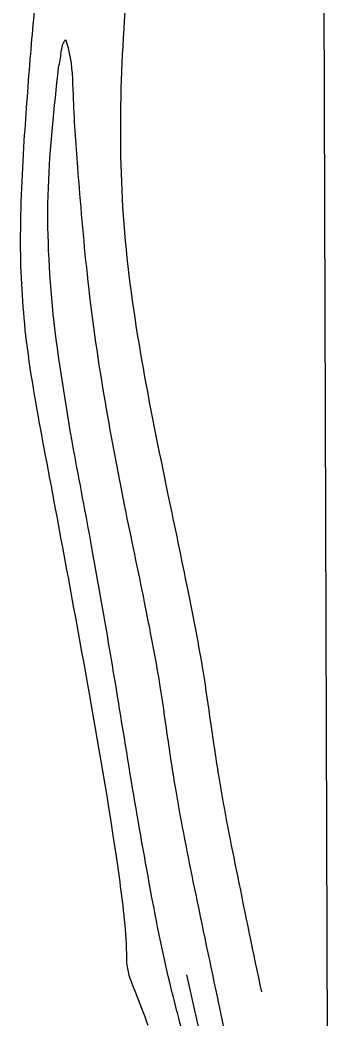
# Model space of a CAD drawing. Extents: x 0 to 800, y -1 to 401.
# Drawn here: x 764 to 800.4, y 172.7 to 289.1 of the extents above; entities that cross this region are included whole.
import ezdxf

# ---------------------------------------------------------------- set-up
doc = ezdxf.new("R2010")
doc.units = 0
doc.layers.add('Capa_1', color=7, linetype='CONTINUOUS')

msp = doc.modelspace()

# ---------------------------------------------------------------- linework, layer by layer
at = {"layer": 'Capa_1', "color": 7}
msp.add_line((800.389814, 1.258458), (799.131329, 400.194894), dxfattribs=at)
for points, knots in [([(781.275721, 233.805096), (779.111912, 244.283343), (774.810352, 265.113645), (776.549846, 302.283134), (781.027656, 328.158492), (783.71034, 343.660582)], [0, 0, 0, 0, 31.978373, 63.571624, 110.785425, 110.785425, 110.785425, 110.785425]), ([(769.643791, 329.286129), (769.388676, 325.345382), (768.909832, 317.948712), (768.103112, 308.334612), (767.018736, 300.637699), (765.896365, 293.35525), (765.120125, 284.868229), (764.664681, 278.444329), (764.425559, 275.071572)], [0, 0, 0, 0, 11.847756, 22.2379, 28.93066, 35.162466, 44.339596, 54.484069, 54.484069, 54.484069, 54.484069]), ([(768.47954, 283.562724), (768.590767, 284.159746), (768.771449, 285.129577), (768.893692, 286.30855), (769.209812, 286.739506), (769.297476, 286.859015)], [0, 0, 0, 0, 1.838466, 2.986489, 3.427012, 3.427012, 3.427012, 3.427012]), ([(769.297702, 286.859015), (769.452023, 286.336977), (770.066247, 284.259181), (770.143425, 279.217285), (770.463722, 274.790913), (770.667468, 271.975235)], [0, 0, 0, 0, 1.629546, 6.485861, 14.975262, 14.975262, 14.975262, 14.975262]), ([(770.220004, 239.087235), (769.319888, 244.333664), (767.587995, 254.428195), (766.89686, 269.385001), (767.961266, 278.919997), (768.47954, 283.562724)], [0, 0, 0, 0, 15.96333, 30.71467, 44.713578, 44.713578, 44.713578, 44.713578]), ([(764.425559, 275.071572), (764.19496, 270.858389), (763.768354, 263.064039), (764.548858, 251.050747), (765.982974, 243.391329), (766.757025, 239.257226)], [0, 0, 0, 0, 12.650158, 23.402682, 36.012065, 36.012065, 36.012065, 36.012065]), ([(770.667468, 271.975235), (771.006262, 267.816689), (771.730234, 258.930259), (773.579597, 245.735176), (775.321349, 236.759985), (776.159456, 232.441252)], [0, 0, 0, 0, 12.515474, 26.744417, 39.941364, 39.941364, 39.941364, 39.941364]), ([(766.757025, 239.257226), (768.532932, 229.7847), (771.651116, 213.152596), (775.025576, 193.528654), (776.372308, 182.88638), (776.402003, 178.377867), (777.507083, 175.612977), (778.39294, 173.323288), (778.903841, 172.002756)], [0, 0, 0, 0, 28.914017, 50.767974, 59.71866, 61.089671, 64.221025, 68.487679, 68.487679, 68.487679, 68.487679]), ([(776.978013, 200.405169), (776.244375, 204.922578), (774.75692, 214.081645), (772.516958, 226.979021), (770.930258, 235.343186), (770.220004, 239.087235)], [0, 0, 0, 0, 13.729772, 27.837168, 39.269523, 39.269523, 39.269523, 39.269523]), ([(786.245006, 207.221798), (785.968005, 209.187979), (785.239156, 214.361423), (783.501025, 223.212784), (782.055479, 230.093495), (781.275721, 233.805096)], [0, 0, 0, 0, 5.956044, 15.671624, 27.050326, 27.050326, 27.050326, 27.050326]), ([(776.159456, 232.441252), (776.938578, 228.729739), (778.382974, 221.849051), (780.120134, 212.997768), (780.847524, 207.824182), (781.12397, 205.857948)], [0, 0, 0, 0, 11.378057, 21.093517, 27.04948, 27.04948, 27.04948, 27.04948]), ([(792.1787, 175.866333), (791.238067, 180.37919), (789.517703, 188.632952), (787.441486, 199.071497), (786.565683, 205.037373), (786.245006, 207.221798)], [0, 0, 0, 0, 13.830495, 25.295203, 31.917999, 31.917999, 31.917999, 31.917999]), ([(781.12397, 205.857948), (781.448677, 203.673494), (782.335609, 197.706677), (784.44434, 187.26885), (786.192139, 179.015871), (787.147834, 174.503146)], [0, 0, 0, 0, 6.624613, 18.09508, 31.934526, 31.934526, 31.934526, 31.934526]), ([(783.719427, 168.368431), (782.994673, 170.991779), (781.22566, 177.394972), (779.076967, 188.108917), (777.697675, 196.189193), (776.978013, 200.405169)], [0, 0, 0, 0, 8.162996, 19.924632, 32.756653, 32.756653, 32.756653, 32.756653]), ([(789.115968, 129.642106), (789.031464, 135.531583), (788.880025, 146.086028), (786.998346, 162.241552), (784.698825, 172.332445), (783.43602, 177.873963)], [0, 0, 0, 0, 17.661751, 31.651364, 48.691885, 48.691885, 48.691885, 48.691885]), ([(787.147834, 174.503146), (788.407196, 168.688978), (790.644839, 158.358321), (792.607555, 142.757315), (792.708753, 133.006908), (792.761968, 127.87962)], [0, 0, 0, 0, 17.842499, 31.702686, 47.074383, 47.074383, 47.074383, 47.074383])]:
    msp.add_open_spline(points, degree=3, knots=knots, dxfattribs=at)

doc.saveas('drawing.dxf')
